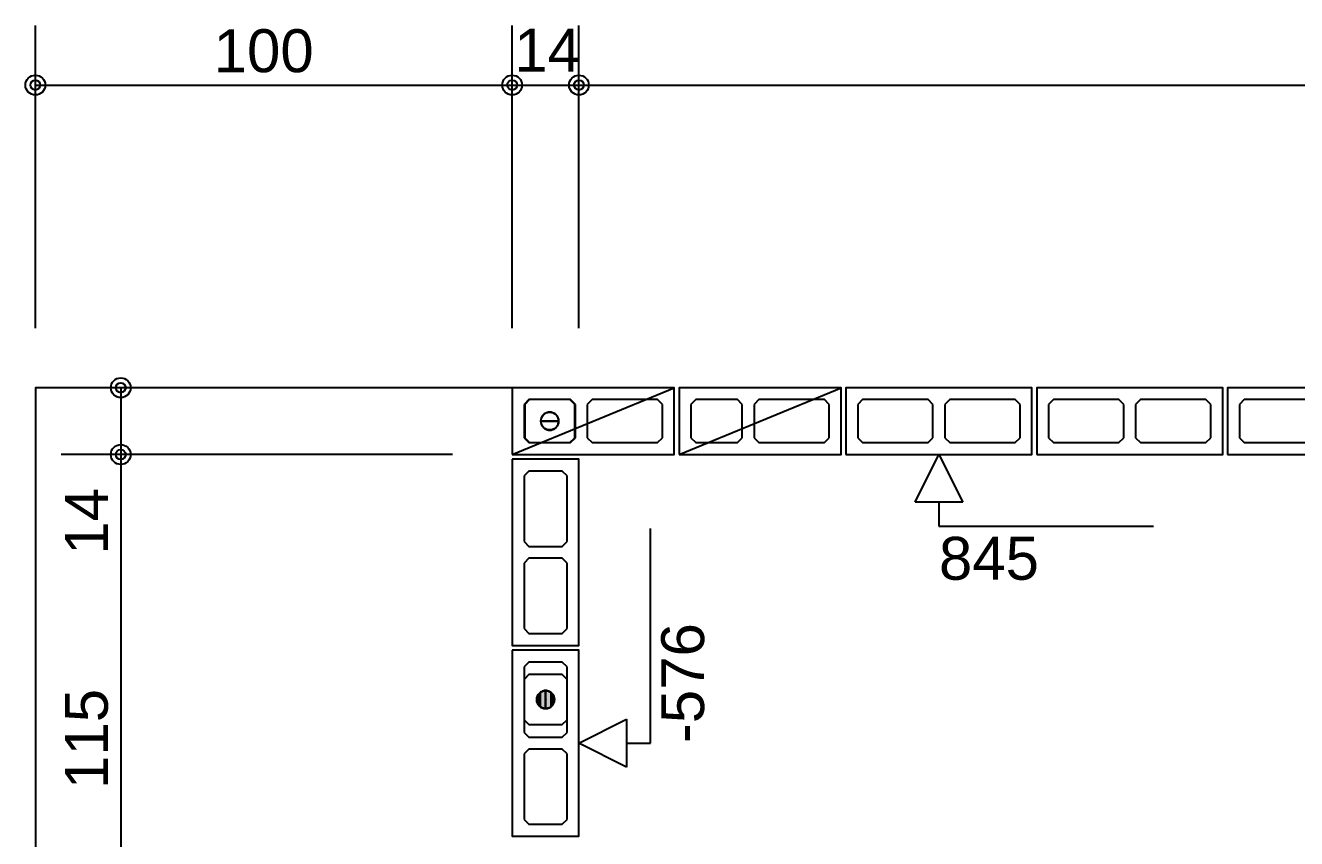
# Model space of a CAD drawing. Extents: x 0 to 119, y 0 to 84.
# Drawn here: x 9.79 to 15.12, y 68.71 to 72.12 of the extents above; entities that cross this region are included whole.
import ezdxf

# ---------------------------------------------------------------- set-up
doc = ezdxf.new("R2010")
doc.units = 0
doc.header["$MEASUREMENT"] = 0
doc.linetypes.add('ESTILO_TQS_0003', pattern=[1.5, 0.5, -0.4, 0.1, -0.5])
doc.linetypes.add('ESTILO_TQS_0005', pattern=[0.4, 0.3, -0.1])
for name, color, linetype in [('18', 6, 'CONTINUOUS'), ('20', 1, 'CONTINUOUS'), ('27', 250, 'CONTINUOUS'), ('3', 7, 'CONTINUOUS'), ('35', 255, 'CONTINUOUS')]:
    doc.layers.add(name, color=color, linetype=linetype)
doc.styles.add('TQS_ARIAL', font='arial.ttf')

msp = doc.modelspace()

# ---------------------------------------------------------------- linework, layer by layer
at = {"layer": '18', "color": 6, "linetype": 'Continuous'}
for p, q in [((12.41025, 69.11055), (12.41025, 70.01055)), ((12.11025, 69.11055), (12.31025, 69.21055)), ((12.31025, 69.21055), (12.31025, 69.01055)), ((12.31025, 69.01055), (12.11025, 69.11055)), ((12.31025, 69.11055), (12.41025, 69.11055))]:
    msp.add_line(p, q, dxfattribs=at)
at = {"layer": '20', "color": 1, "linetype": 'Continuous'}
for p, q in [((13.52025, 70.12055), (13.62025, 70.32055)), ((13.62025, 70.32055), (13.72025, 70.12055)), ((13.72025, 70.12055), (13.52025, 70.12055)), ((13.62025, 70.12055), (13.62025, 70.02055)), ((13.62025, 70.02055), (14.52025, 70.02055))]:
    msp.add_line(p, q, dxfattribs=at)
at = {"layer": '27', "color": 250, "linetype": 'ESTILO_TQS_0005'}
for points in [[(11.88025, 70.39055), (11.90025, 70.37055), (12.07525, 70.37055), (12.09525, 70.39055), (12.09525, 70.53055), (12.07525, 70.55055), (11.90025, 70.55055), (11.88025, 70.53055), (11.88025, 70.39055)], [(12.14525, 70.39055), (12.16525, 70.37055), (12.44025, 70.37055), (12.46025, 70.39055), (12.46025, 70.53055), (12.44025, 70.55055), (12.16525, 70.55055), (12.14525, 70.53055), (12.14525, 70.39055)], [(12.58025, 70.39055), (12.60025, 70.37055), (12.77525, 70.37055), (12.79525, 70.39055), (12.79525, 70.53055), (12.77525, 70.55055), (12.60025, 70.55055), (12.58025, 70.53055), (12.58025, 70.39055)], [(12.84525, 70.39055), (12.86525, 70.37055), (13.14025, 70.37055), (13.16025, 70.39055), (13.16025, 70.53055), (13.14025, 70.55055), (12.86525, 70.55055), (12.84525, 70.53055), (12.84525, 70.39055)], [(13.28025, 70.39055), (13.30025, 70.37055), (13.57525, 70.37055), (13.59525, 70.39055), (13.59525, 70.53055), (13.57525, 70.55055), (13.30025, 70.55055), (13.28025, 70.53055), (13.28025, 70.39055)], [(13.64525, 70.39055), (13.66525, 70.37055), (13.94025, 70.37055), (13.96025, 70.39055), (13.96025, 70.53055), (13.94025, 70.55055), (13.66525, 70.55055), (13.64525, 70.53055), (13.64525, 70.39055)], [(14.08025, 70.39055), (14.10025, 70.37055), (14.37525, 70.37055), (14.39525, 70.39055), (14.39525, 70.53055), (14.37525, 70.55055), (14.10025, 70.55055), (14.08025, 70.53055), (14.08025, 70.39055)], [(14.44525, 70.39055), (14.46525, 70.37055), (14.74025, 70.37055), (14.76025, 70.39055), (14.76025, 70.53055), (14.74025, 70.55055), (14.46525, 70.55055), (14.44525, 70.53055), (14.44525, 70.39055)], [(14.88025, 70.39055), (14.90025, 70.37055), (15.17525, 70.37055), (15.19525, 70.39055), (15.19525, 70.53055), (15.17525, 70.55055), (14.90025, 70.55055), (14.88025, 70.53055), (14.88025, 70.39055)], [(11.90025, 70.25055), (11.88025, 70.23055), (11.88025, 69.95555), (11.90025, 69.93555), (12.04025, 69.93555), (12.06025, 69.95555), (12.06025, 70.23055), (12.04025, 70.25055), (11.90025, 70.25055)], [(11.90025, 69.88555), (11.88025, 69.86555), (11.88025, 69.59055), (11.90025, 69.57055), (12.04025, 69.57055), (12.06025, 69.59055), (12.06025, 69.86555), (12.04025, 69.88555), (11.90025, 69.88555)], [(11.90025, 69.45055), (11.88025, 69.43055), (11.88025, 69.15555), (11.90025, 69.13555), (12.04025, 69.13555), (12.06025, 69.15555), (12.06025, 69.43055), (12.04025, 69.45055), (11.90025, 69.45055)], [(11.90025, 69.08555), (11.88025, 69.06555), (11.88025, 68.79055), (11.90025, 68.77055), (12.04025, 68.77055), (12.06025, 68.79055), (12.06025, 69.06555), (12.04025, 69.08555), (11.90025, 69.08555)]]:
    msp.add_lwpolyline(points, dxfattribs=at)
at = {"layer": '3', "color": 7, "linetype": 'Continuous'}
for p, q in [((11.83025, 70.32055), (12.51025, 70.60055)), ((12.53025, 70.32055), (13.21025, 70.60055)), ((11.90275, 70.55055), (11.88275, 70.53055)), ((12.07275, 70.55055), (11.90275, 70.55055)), ((12.09275, 70.53055), (12.07275, 70.55055)), ((11.88275, 70.53055), (11.88275, 70.39055)), ((12.09275, 70.39055), (12.09275, 70.53055)), ((11.88275, 70.39055), (11.90275, 70.37055)), ((12.07275, 70.37055), (12.09275, 70.39055)), ((11.90275, 70.37055), (12.07275, 70.37055)), ((11.90025, 69.39805), (11.88025, 69.37805)), ((11.88025, 69.37805), (11.88025, 69.20805)), ((12.04025, 69.39805), (11.90025, 69.39805)), ((12.06025, 69.37805), (12.04025, 69.39805)), ((12.06025, 69.20805), (12.06025, 69.37805)), ((11.88025, 69.20805), (11.90025, 69.18805)), ((12.04025, 69.18805), (12.06025, 69.20805)), ((11.90025, 69.18805), (12.04025, 69.18805))]:
    msp.add_line(p, q, dxfattribs=at)
for points in [[(11.840292, 70.60055), (9.83025, 70.60055), (9.83025, 50.52055), (11.83025, 50.52055)], [(11.83025, 70.32055), (12.51025, 70.32055), (12.51025, 70.60055), (11.83025, 70.60055), (11.83025, 70.32055)], [(12.53025, 70.32055), (13.21025, 70.32055), (13.21025, 70.60055), (12.53025, 70.60055), (12.53025, 70.32055)], [(13.23025, 70.32055), (14.01025, 70.32055), (14.01025, 70.60055), (13.23025, 70.60055), (13.23025, 70.32055)], [(14.03025, 70.32055), (14.81025, 70.32055), (14.81025, 70.60055), (14.03025, 70.60055), (14.03025, 70.32055)], [(14.83025, 70.32055), (15.61025, 70.32055), (15.61025, 70.60055), (14.83025, 70.60055), (14.83025, 70.32055)], [(11.98835, 70.46055), (11.988347, 70.460489), (11.988338, 70.460429), (11.988322, 70.46037), (11.988301, 70.460313), (11.988275, 70.460259), (11.988242, 70.460207), (11.988205, 70.460159), (11.988163, 70.460115), (11.988117, 70.460076), (11.988067, 70.460041), (11.988014, 70.460011), (11.987958, 70.459987), (11.9879, 70.459969), (11.987841, 70.459957), (11.98778, 70.459951), (11.98772, 70.459951), (11.987659, 70.459957), (11.9876, 70.459969), (11.987542, 70.459987), (11.987486, 70.460011), (11.987433, 70.460041), (11.987383, 70.460076), (11.987337, 70.460115), (11.987295, 70.460159), (11.987258, 70.460207), (11.987225, 70.460259), (11.987199, 70.460313), (11.987178, 70.46037), (11.987162, 70.460429), (11.987153, 70.460489), (11.98715, 70.46055), (12.02555, 70.46055), (12.025356, 70.464374), (12.024776, 70.468159), (12.023816, 70.471866), (12.022487, 70.475457), (12.0208, 70.478894), (12.018775, 70.482144), (12.016431, 70.485172), (12.013793, 70.487947), (12.010888, 70.490441), (12.007745, 70.492629), (12.004397, 70.494487), (12.000878, 70.495997), (11.997225, 70.497143), (11.993474, 70.497914), (11.989665, 70.498301), (11.985835, 70.498301), (11.982026, 70.497914), (11.978275, 70.497143), (11.974622, 70.495997), (11.971103, 70.494487), (11.967755, 70.492629), (11.964612, 70.490441), (11.961707, 70.487947), (11.959069, 70.485172), (11.956725, 70.482144), (11.9547, 70.478894), (11.953013, 70.475457), (11.951684, 70.471866), (11.950724, 70.468159), (11.950144, 70.464374), (11.94995, 70.46055), (11.98835, 70.46055)], [(11.98715, 70.46055), (11.987153, 70.460611), (11.987162, 70.460671), (11.987178, 70.46073), (11.987199, 70.460787), (11.987225, 70.460841), (11.987258, 70.460893), (11.987295, 70.460941), (11.987337, 70.460985), (11.987383, 70.461024), (11.987433, 70.461059), (11.987486, 70.461089), (11.987542, 70.461113), (11.9876, 70.461131), (11.987659, 70.461143), (11.98772, 70.461149), (11.98778, 70.461149), (11.987841, 70.461143), (11.9879, 70.461131), (11.987958, 70.461113), (11.988014, 70.461089), (11.988067, 70.461059), (11.988117, 70.461024), (11.988163, 70.460985), (11.988205, 70.460941), (11.988242, 70.460893), (11.988275, 70.460841), (11.988301, 70.460787), (11.988322, 70.46073), (11.988338, 70.460671), (11.988347, 70.460611), (11.98835, 70.46055), (11.94995, 70.46055), (11.950144, 70.456726), (11.950724, 70.452941), (11.951684, 70.449234), (11.953013, 70.445643), (11.9547, 70.442206), (11.956725, 70.438956), (11.959069, 70.435928), (11.961707, 70.433153), (11.964612, 70.430659), (11.967755, 70.428471), (11.971103, 70.426613), (11.974622, 70.425103), (11.978275, 70.423957), (11.982026, 70.423186), (11.985835, 70.422799), (11.989665, 70.422799), (11.993474, 70.423186), (11.997225, 70.423957), (12.000878, 70.425103), (12.004397, 70.426613), (12.007745, 70.428471), (12.010888, 70.430659), (12.013793, 70.433153), (12.016431, 70.435928), (12.018775, 70.438956), (12.0208, 70.442206), (12.022487, 70.445643), (12.023816, 70.449234), (12.024776, 70.452941), (12.025356, 70.456726), (12.02555, 70.46055), (11.98715, 70.46055)], [(11.83025, 70.30055), (11.83025, 69.52055), (12.11025, 69.52055), (12.11025, 70.30055), (11.83025, 70.30055)], [(11.83025, 69.50055), (11.83025, 68.72055), (12.11025, 68.72055), (12.11025, 69.50055), (11.83025, 69.50055)], [(11.97025, 69.29365), (11.970311, 69.293647), (11.970371, 69.293638), (11.97043, 69.293622), (11.970487, 69.293601), (11.970541, 69.293575), (11.970593, 69.293542), (11.970641, 69.293505), (11.970685, 69.293463), (11.970724, 69.293417), (11.970759, 69.293367), (11.970789, 69.293314), (11.970813, 69.293258), (11.970831, 69.2932), (11.970843, 69.293141), (11.970849, 69.29308), (11.970849, 69.29302), (11.970843, 69.292959), (11.970831, 69.2929), (11.970813, 69.292842), (11.970789, 69.292786), (11.970759, 69.292733), (11.970724, 69.292683), (11.970685, 69.292637), (11.970641, 69.292595), (11.970593, 69.292558), (11.970541, 69.292525), (11.970487, 69.292499), (11.97043, 69.292478), (11.970371, 69.292462), (11.970311, 69.292453), (11.97025, 69.29245), (11.97025, 69.33085), (11.966426, 69.330656), (11.962641, 69.330076), (11.958934, 69.329116), (11.955343, 69.327787), (11.951906, 69.3261), (11.948656, 69.324075), (11.945628, 69.321731), (11.942853, 69.319093), (11.940359, 69.316188), (11.938171, 69.313045), (11.936313, 69.309697), (11.934803, 69.306178), (11.933657, 69.302525), (11.932886, 69.298774), (11.932499, 69.294965), (11.932499, 69.291135), (11.932886, 69.287326), (11.933657, 69.283575), (11.934803, 69.279922), (11.936313, 69.276403), (11.938171, 69.273055), (11.940359, 69.269912), (11.942853, 69.267007), (11.945628, 69.264369), (11.948656, 69.262025), (11.951906, 69.26), (11.955343, 69.258313), (11.958934, 69.256984), (11.962641, 69.256024), (11.966426, 69.255444), (11.97025, 69.25525), (11.97025, 69.29365)], [(11.97025, 69.29245), (11.970189, 69.292453), (11.970129, 69.292462), (11.97007, 69.292478), (11.970013, 69.292499), (11.969959, 69.292525), (11.969907, 69.292558), (11.969859, 69.292595), (11.969815, 69.292637), (11.969776, 69.292683), (11.969741, 69.292733), (11.969711, 69.292786), (11.969687, 69.292842), (11.969669, 69.2929), (11.969657, 69.292959), (11.969651, 69.29302), (11.969651, 69.29308), (11.969657, 69.293141), (11.969669, 69.2932), (11.969687, 69.293258), (11.969711, 69.293314), (11.969741, 69.293367), (11.969776, 69.293417), (11.969815, 69.293463), (11.969859, 69.293505), (11.969907, 69.293542), (11.969959, 69.293575), (11.970013, 69.293601), (11.97007, 69.293622), (11.970129, 69.293638), (11.970189, 69.293647), (11.97025, 69.29365), (11.97025, 69.25525), (11.974074, 69.255444), (11.977859, 69.256024), (11.981566, 69.256984), (11.985157, 69.258313), (11.988594, 69.26), (11.991844, 69.262025), (11.994872, 69.264369), (11.997647, 69.267007), (12.000141, 69.269912), (12.002329, 69.273055), (12.004187, 69.276403), (12.005697, 69.279922), (12.006843, 69.283575), (12.007614, 69.287326), (12.008001, 69.291135), (12.008001, 69.294965), (12.007614, 69.298774), (12.006843, 69.302525), (12.005697, 69.306178), (12.004187, 69.309697), (12.002329, 69.313045), (12.000141, 69.316188), (11.997647, 69.319093), (11.994872, 69.321731), (11.991844, 69.324075), (11.988594, 69.3261), (11.985157, 69.327787), (11.981566, 69.329116), (11.977859, 69.330076), (11.974074, 69.330656), (11.97025, 69.33085), (11.97025, 69.29245)]]:
    msp.add_lwpolyline(points, dxfattribs=at)
for centre in [(11.98775, 70.46055), (11.97025, 69.29305)]:
    msp.add_circle(centre, 0.0372, dxfattribs=at)
for points in [[(11.936313, 69.309697), (11.936313, 69.276403), (11.938171, 69.313045)], [(11.936313, 69.276403), (11.938171, 69.273055), (11.938171, 69.313045)], [(11.938171, 69.313045), (11.938171, 69.273055), (11.940359, 69.316188)], [(11.938171, 69.273055), (11.940359, 69.269912), (11.940359, 69.316188)], [(11.940359, 69.316188), (11.940359, 69.269912), (11.942853, 69.319093)], [(11.940359, 69.269912), (11.942853, 69.267007), (11.942853, 69.319093)], [(11.942853, 69.319093), (11.942853, 69.267007), (11.945628, 69.321731)], [(11.942853, 69.267007), (11.945628, 69.264369), (11.945628, 69.321731)], [(11.945628, 69.321731), (11.945628, 69.264369), (11.948656, 69.324075)], [(11.945628, 69.264369), (11.948656, 69.262025), (11.948656, 69.324075)], [(11.948656, 69.324075), (11.948656, 69.262025), (11.951906, 69.3261)], [(11.948656, 69.262025), (11.951906, 69.26), (11.951906, 69.3261)], [(11.951906, 69.3261), (11.951906, 69.26), (11.955343, 69.327787)], [(11.951906, 69.26), (11.955343, 69.258313), (11.955343, 69.327787)], [(11.955343, 69.327787), (11.955343, 69.258313), (11.958934, 69.329116)], [(11.955343, 69.258313), (11.958934, 69.256984), (11.958934, 69.329116)], [(11.958934, 69.329116), (11.958934, 69.256984), (11.962641, 69.330076)], [(11.958934, 69.256984), (11.962641, 69.256024), (11.962641, 69.330076)], [(11.966426, 69.255444), (11.966426, 69.330656), (11.962641, 69.256024)], [(11.962641, 69.330076), (11.962641, 69.256024), (11.966426, 69.330656)], [(11.966426, 69.255444), (11.97025, 69.29365), (11.97025, 69.33085)], [(11.966426, 69.255444), (11.97025, 69.33085), (11.966426, 69.330656)], [(11.97025, 69.29245), (11.974074, 69.330656), (11.97025, 69.33085)], [(11.97025, 69.29245), (11.97025, 69.25525), (11.974074, 69.330656)], [(11.97025, 69.25525), (11.974074, 69.255444), (11.974074, 69.330656)], [(11.974074, 69.330656), (11.974074, 69.255444), (11.977859, 69.330076)], [(11.974074, 69.255444), (11.977859, 69.256024), (11.977859, 69.330076)], [(11.977859, 69.330076), (11.977859, 69.256024), (11.981566, 69.329116)], [(11.977859, 69.256024), (11.981566, 69.256984), (11.981566, 69.329116)], [(11.981566, 69.329116), (11.981566, 69.256984), (11.985157, 69.327787)], [(11.981566, 69.256984), (11.985157, 69.258313), (11.985157, 69.327787)], [(11.985157, 69.327787), (11.985157, 69.258313), (11.988594, 69.3261)], [(11.985157, 69.258313), (11.988594, 69.26), (11.988594, 69.3261)], [(11.988594, 69.3261), (11.988594, 69.26), (11.991844, 69.324075)], [(11.988594, 69.26), (11.991844, 69.262025), (11.991844, 69.324075)], [(11.991844, 69.324075), (11.991844, 69.262025), (11.994872, 69.321731)], [(11.991844, 69.262025), (11.994872, 69.264369), (11.994872, 69.321731)], [(11.994872, 69.321731), (11.994872, 69.264369), (11.997647, 69.319093)], [(11.994872, 69.264369), (11.997647, 69.267007), (11.997647, 69.319093)], [(11.997647, 69.319093), (11.997647, 69.267007), (12.000141, 69.316188)], [(11.997647, 69.267007), (12.000141, 69.269912), (12.000141, 69.316188)], [(12.000141, 69.316188), (12.000141, 69.269912), (12.002329, 69.313045)], [(12.000141, 69.269912), (12.002329, 69.273055), (12.002329, 69.313045)], [(12.002329, 69.313045), (12.002329, 69.273055), (12.004187, 69.309697)], [(11.932499, 69.294965), (11.932499, 69.291135), (11.932886, 69.298774)], [(11.932499, 69.291135), (11.932886, 69.287326), (11.932886, 69.298774)], [(11.932886, 69.298774), (11.932886, 69.287326), (11.933657, 69.302525)], [(11.932886, 69.287326), (11.933657, 69.283575), (11.933657, 69.302525)], [(11.933657, 69.302525), (11.933657, 69.283575), (11.934803, 69.306178)], [(11.933657, 69.283575), (11.934803, 69.279922), (11.934803, 69.306178)], [(11.934803, 69.306178), (11.934803, 69.279922), (11.936313, 69.309697)], [(11.934803, 69.279922), (11.936313, 69.276403), (11.936313, 69.309697)], [(11.966426, 69.255444), (11.97025, 69.25525), (11.97025, 69.29365)], [(11.969815, 69.292637), (11.97025, 69.29245), (11.969776, 69.292683)], [(11.97025, 69.29245), (11.97025, 69.29245), (11.969776, 69.292683)], [(11.969776, 69.292683), (11.97025, 69.29245), (11.969776, 69.292683)], [(11.97025, 69.29245), (11.97025, 69.29245), (11.969776, 69.292683)], [(11.969776, 69.292683), (11.97025, 69.29245), (11.969776, 69.292683)], [(11.97025, 69.29245), (11.97025, 69.29245), (11.969776, 69.292683)], [(11.969859, 69.292595), (11.97025, 69.29245), (11.969815, 69.292637)], [(11.97025, 69.29245), (11.97025, 69.29245), (11.969815, 69.292637)], [(11.969815, 69.292637), (11.97025, 69.29245), (11.969815, 69.292637)], [(11.97025, 69.29245), (11.97025, 69.29245), (11.969815, 69.292637)], [(11.969907, 69.292558), (11.97025, 69.29245), (11.969859, 69.292595)], [(11.97025, 69.29245), (11.97025, 69.29245), (11.969859, 69.292595)], [(11.969959, 69.292525), (11.97025, 69.29245), (11.969907, 69.292558)], [(11.97025, 69.29245), (11.97025, 69.29245), (11.969907, 69.292558)], [(11.97007, 69.292478), (11.97025, 69.29245), (11.969959, 69.292525)], [(11.97025, 69.29245), (11.97025, 69.29245), (11.969959, 69.292525)], [(11.97025, 69.29245), (11.97025, 69.29245), (11.97007, 69.292478)], [(11.97025, 69.29245), (11.97025, 69.29245), (11.97007, 69.292478)], [(11.97025, 69.29365), (11.970724, 69.293417), (11.97025, 69.29365)], [(11.970724, 69.293417), (11.970724, 69.293417), (11.97025, 69.29365)], [(11.97025, 69.29365), (11.970724, 69.293417), (11.97025, 69.29365)], [(11.970724, 69.293417), (11.970724, 69.293417), (11.97025, 69.29365)], [(11.97025, 69.29365), (11.970724, 69.293417), (11.97025, 69.29365)], [(11.970724, 69.293417), (11.970685, 69.293463), (11.97025, 69.29365)], [(11.97025, 69.29365), (11.970685, 69.293463), (11.97025, 69.29365)], [(11.970685, 69.293463), (11.970685, 69.293463), (11.97025, 69.29365)], [(11.97025, 69.29365), (11.970685, 69.293463), (11.97025, 69.29365)], [(11.970685, 69.293463), (11.970641, 69.293505), (11.97025, 69.29365)], [(11.97025, 69.29365), (11.970641, 69.293505), (11.97025, 69.29365)], [(11.970641, 69.293505), (11.970593, 69.293542), (11.97025, 69.29365)], [(11.97025, 69.29365), (11.970593, 69.293542), (11.97025, 69.29365)], [(11.970593, 69.293542), (11.970541, 69.293575), (11.97025, 69.29365)], [(11.97025, 69.29365), (11.970541, 69.293575), (11.97025, 69.29365)], [(11.970541, 69.293575), (11.97043, 69.293622), (11.97025, 69.29365)], [(11.97025, 69.29365), (11.97043, 69.293622), (11.97025, 69.29365)], [(11.97043, 69.293622), (11.97025, 69.29365), (11.97025, 69.29365)], [(11.97025, 69.29365), (11.97025, 69.29365), (11.97025, 69.29365)], [(11.97025, 69.29365), (11.97025, 69.29365), (11.97025, 69.29365)], [(11.97025, 69.29365), (11.97025, 69.29365), (11.97025, 69.29365)], [(11.97025, 69.29365), (11.97025, 69.29365), (11.97025, 69.29365)], [(11.97025, 69.29365), (11.97025, 69.29365), (11.97025, 69.29365)], [(11.97025, 69.29365), (11.97025, 69.29365), (11.97025, 69.29365)], [(11.97025, 69.29365), (11.97025, 69.29365), (11.97025, 69.29365)], [(11.97025, 69.29365), (11.97025, 69.29365), (11.97025, 69.29365)], [(11.97025, 69.29365), (11.97025, 69.29365), (11.97025, 69.29365)], [(11.97025, 69.29365), (11.97025, 69.29365), (11.97025, 69.29365)], [(11.97025, 69.29365), (11.97025, 69.29365), (11.97025, 69.29365)], [(11.97025, 69.29365), (11.97025, 69.29365), (11.97025, 69.29365)], [(11.97025, 69.29245), (11.97025, 69.29245), (11.97025, 69.29245)], [(11.97025, 69.29245), (11.97025, 69.29245), (11.97025, 69.29245)], [(11.97025, 69.29245), (11.97025, 69.29245), (11.97025, 69.29245)], [(11.97025, 69.29245), (11.97025, 69.29245), (11.97025, 69.29245)], [(11.97025, 69.29245), (11.97025, 69.29245), (11.97025, 69.29245)], [(11.97025, 69.29245), (11.97025, 69.29245), (11.97025, 69.29245)], [(11.97025, 69.29245), (11.97025, 69.29245), (11.97025, 69.29245)], [(11.97025, 69.29245), (11.97025, 69.29245), (11.97025, 69.29245)], [(11.97025, 69.29245), (11.97025, 69.29245), (11.97025, 69.29245)], [(11.97025, 69.29245), (11.97025, 69.29245), (11.97025, 69.29245)], [(11.97025, 69.29245), (11.97025, 69.29245), (11.97025, 69.29245)], [(11.97025, 69.29245), (11.97025, 69.29245), (11.97025, 69.29245)], [(12.002329, 69.273055), (12.004187, 69.276403), (12.004187, 69.309697)], [(12.004187, 69.309697), (12.004187, 69.276403), (12.005697, 69.306178)], [(12.004187, 69.276403), (12.005697, 69.279922), (12.005697, 69.306178)], [(12.005697, 69.306178), (12.005697, 69.279922), (12.006843, 69.302525)], [(12.005697, 69.279922), (12.006843, 69.283575), (12.006843, 69.302525)], [(12.006843, 69.302525), (12.006843, 69.283575), (12.007614, 69.298774)], [(12.006843, 69.283575), (12.007614, 69.287326), (12.007614, 69.298774)], [(12.007614, 69.298774), (12.007614, 69.287326), (12.008001, 69.294965)], [(12.007614, 69.287326), (12.008001, 69.291135), (12.008001, 69.294965)]]:
    msp.add_solid(points, dxfattribs=at)
at = {"layer": '35', "color": 255, "linetype": 'Continuous'}
for p, q in [((9.83025, 70.85055), (9.83025, 72.11937)), ((11.83025, 70.85055), (11.83025, 72.11937)), ((11.83025, 70.85055), (11.83025, 72.11937)), ((12.11025, 70.85055), (12.11025, 72.11937)), ((12.11025, 70.85055), (12.11025, 72.11937)), ((9.83025, 71.86937), (11.83025, 71.86937)), ((11.83025, 71.86937), (12.11025, 71.86937)), ((12.11025, 71.86937), (19.21025, 71.86937)), ((9.83025, 70.60055), (9.83025, 70.60055)), ((11.58025, 70.60055), (9.938348, 70.60055)), ((10.188348, 70.60055), (10.188348, 70.32055)), ((11.83025, 70.60055), (11.83025, 70.60055)), ((11.83025, 70.60055), (11.83025, 70.60055)), ((11.83025, 70.60055), (11.83025, 70.60055)), ((12.11025, 70.60055), (12.11025, 70.60055)), ((12.11025, 70.60055), (12.11025, 70.60055)), ((11.58025, 70.32055), (9.938348, 70.32055)), ((11.58025, 70.32055), (9.938348, 70.32055)), ((10.188348, 70.32055), (10.188348, 68.02055)), ((11.83025, 70.32055), (11.83025, 70.32055)), ((11.83025, 70.32055), (11.83025, 70.32055))]:
    msp.add_line(p, q, dxfattribs=at)
for centre, radius in [((9.83025, 71.86937), 0.041625), ((9.83025, 71.86937), 0.02075), ((11.83025, 71.86937), 0.041625), ((11.83025, 71.86937), 0.041625), ((11.83025, 71.86937), 0.02075), ((11.83025, 71.86937), 0.02075), ((12.11025, 71.86937), 0.041625), ((12.11025, 71.86937), 0.041625), ((12.11025, 71.86937), 0.02075), ((12.11025, 71.86937), 0.02075), ((10.188348, 70.60055), 0.041625), ((10.188348, 70.60055), 0.02075), ((10.188348, 70.32055), 0.041625), ((10.188348, 70.32055), 0.041625), ((10.188348, 70.32055), 0.02075), ((10.188348, 70.32055), 0.02075)]:
    msp.add_circle(centre, radius, dxfattribs=at)

# ---------------------------------------------------------------- texts
at = {"layer": '18', "color": 6, "linetype": 'ESTILO_TQS_0003', "style": 'TQS_ARIAL'}
msp.add_text('-576', height=0.18, rotation=90, dxfattribs=at).set_placement((12.63525, 69.11055))
at = {"layer": '20', "color": 1, "linetype": 'ESTILO_TQS_0003', "style": 'TQS_ARIAL'}
msp.add_text('845', height=0.18, dxfattribs=at).set_placement((13.62025, 69.79555))
at = {"layer": '35', "color": 255, "linetype": 'Continuous', "style": 'TQS_ARIAL'}
for s, p in [('100', (10.57825, 71.92337)), ('14', (11.839318, 71.925995))]:
    msp.add_text(s, height=0.18, dxfattribs=at).set_placement(p)
for s, p in [('14', (10.134348, 69.90055)), ('115', (10.134348, 68.91855))]:
    msp.add_text(s, height=0.18, rotation=90, dxfattribs=at).set_placement(p)

doc.saveas('drawing.dxf')
